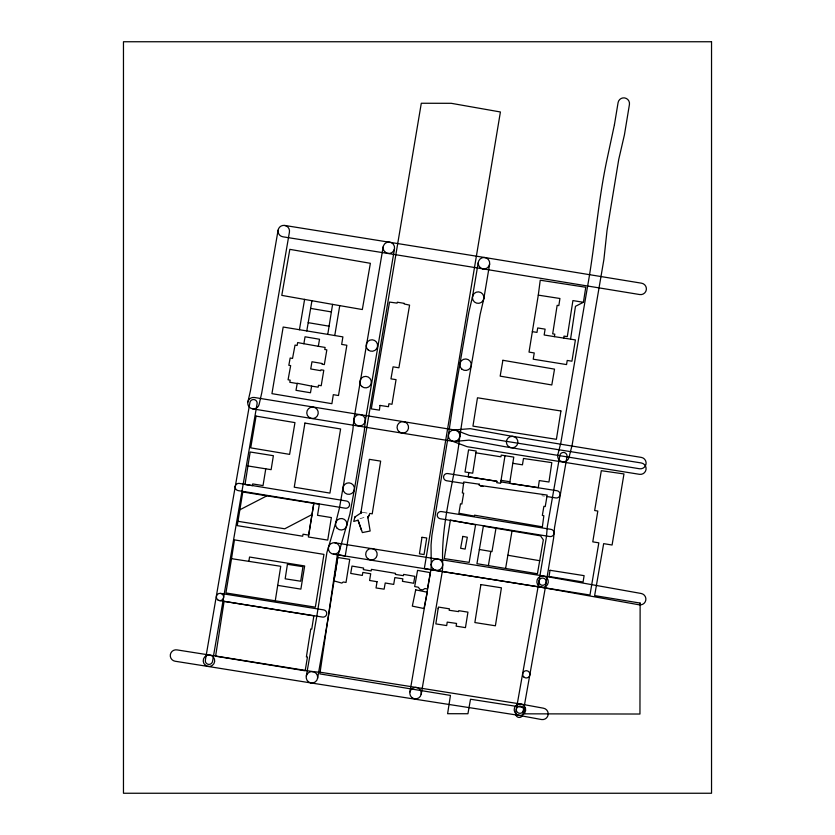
<?xml version="1.0" encoding="UTF-8"?>
<svg xmlns="http://www.w3.org/2000/svg" width="835" height="835" viewBox="0 0 835 835"><rect width="100%" height="100%" fill="white"/><g stroke="black" fill="none" stroke-linecap="round" stroke-linejoin="round"><path stroke-width="0.63" stroke-dasharray="4.17 3.13" d="M359.927 518.65L366.669 516.802M362.901 512.45L368.642 513.285M541.863 495.729L544.42 496.136"/><path stroke-width="1.25" d="M431.225 564.418L431.027 569.084L409.943 691.954M442.717 564.898L442.435 570.639L421.195 694.323M353.831 419.713L352.892 429.681L343.039 487.64M365.281 420.798L364.258 431.403L354.374 489.571A5.751 5.751 0 0 1 345.032 493.036A5.751 5.751 0 0 1 346.702 483.214A5.751 5.751 0 0 1 354.374 489.571M475.908 452.82L476.19 451.046L468.571 449.835L465.011 471.973L472.704 473.195L475.908 452.82L500.948 456.808L501.219 455.106L513.775 457.11L509.653 483.361L538.293 487.609L539.306 480.584L548.96 482.004L551.82 462.632L523.472 458.488L522.459 464.824L512.784 463.31M353.852 419.556L383.223 246.555M365.26 420.955A5.751 5.751 0 0 0 357.317 414.964A5.751 5.751 0 0 0 356.096 424.848A5.751 5.751 0 0 0 365.26 420.955L394.464 248.997M538.293 295.131L540.235 280.216L585.763 287.261L583.414 302.301L575.472 306.309L570.566 339.146L575.398 339.928L571.933 361.2L567.226 360.449L566.547 364.582L533.221 359.196L534.243 352.944L529.025 352.099L538.293 295.131L559.93 298.492L558.834 305.6L557.143 305.349L552.697 333.843L554.805 334.157L554.419 336.641L570.566 339.146M478.267 262.42L472.516 296.613M489.654 264.006L483.841 298.596A5.751 5.751 0 0 1 474.489 302.019A5.751 5.751 0 0 1 476.211 292.208A5.751 5.751 0 0 1 483.841 298.596M360.981 512.168L369.362 459.333L380.656 461.129L372.222 513.849L369.79 513.452L367.922 517.846L370.155 531.018L362.359 532.573L358.038 520.184L353.727 521.457L354.917 516.99L361.816 512.398L360.981 512.168L361.816 512.398L360.595 513.494M614.414 124.801L607.41 157.502C598.1 200.108 595.261 243.59 587.569 286.405L560.859 442.738L557.843 454.678A5.751 5.751 0 0 0 562.018 461.661A5.751 5.751 0 0 0 568.99 457.496L572.163 444.888L603.914 259.393L607.045 230.314L618.735 159.464L624.444 134.738L629.423 104.563A5.751 5.751 0 0 0 624.716 97.935A5.751 5.751 0 0 0 618.077 102.642L614.424 124.78M231.525 558.667L234.447 539.89L323.949 554.388L315.348 607.17L225.92 592.954L231.525 558.667L280.737 566.297L275.279 600.73M563.698 338.081L564.001 336.119L567.299 336.63L572.914 300.579L583.414 302.301M247.932 465.961L245.031 484.498L252.421 485.688L252.702 483.935L263.025 485.594L265.77 468.821L271.124 469.667L273.379 455.701L250.187 451.996L247.932 465.961L265.77 468.821M448.437 434.826L431.914 535.371L431.048 545.067L431.225 564.794M459.793 436.611A5.751 5.751 0 0 1 450.503 440.181A5.751 5.751 0 0 1 452.048 430.349A5.751 5.751 0 0 1 459.793 436.611C455.002 479.28 440.755 521.27 442.717 564.523M516.333 709.155L515.686 713.257A3.643 3.643 0 0 0 518.723 717.422A3.643 3.643 0 0 0 522.887 714.395L523.524 710.282M327.769 334.376L283.18 327.038L271.939 393.65L331.902 403.691L333.311 394.673L338.499 395.529L346.849 345.252L341.672 344.406L342.893 336.891L327.769 334.376L332.591 304.378L281.792 295.381L289.829 249.352L370.375 263.307L362.327 309.545L332.591 304.378M312.029 514.548L313.814 503.359L242.797 491.992L237.244 525.633L302.698 536.216L303.032 534.202L308.679 535.11L312.029 514.548L284.745 528.795L237.985 521.311M468.832 472.589L468.164 476.733L496.919 481.315L496.71 482.661L500.572 483.277L504.998 455.712M248.851 561.339L249.55 557.028L304.66 565.963L300.882 589.124L277.742 585.377M334.762 335.545L339.741 305.662M448.447 434.774L453.624 400.174L468.832 312.311L472.61 296.195M459.793 436.653L464.959 402.084L480.156 314.357L483.757 299.024M488.381 565.598L537.427 573.76L543.324 539.859L540.527 535.83L483.361 526.133L476.942 563.688L488.381 565.598L490.782 551.424M299.421 329.762L304.618 299.337M318.323 346.295L303.867 343.728L305.046 336.787L319.534 339.25L318.323 346.295L325.128 347.443L324.773 349.5L326.84 349.855L324.335 364.582L321.997 364.196L322.122 363.496L311.966 361.764L310.724 368.966L320.765 370.688L320.922 369.801L323.782 370.27L321.214 385.718L318.469 385.269L318.145 387.179L311.622 386.114L310.474 392.763L295.997 390.321L297.27 383.265L311.622 386.114M306.779 330.963L311.956 300.642M505.624 568.364L512.001 530.987M495.98 528.273L491.972 551.622L479.353 549.482M278.107 230.136L250.448 390.749L247.901 401.885M343.039 487.619L339.49 507.837L335.712 522.752M354.374 489.592L349.875 514.089L339.501 550.422A5.751 5.751 0 0 1 329.7 552.144A5.751 5.751 0 0 1 333.102 542.792A5.751 5.751 0 0 1 339.501 550.422M306.288 676.162L316.726 616.741L326.923 552.415L328.604 546.758M317.561 678.406L328.071 618.652L338.217 554.617L339.594 550.15M516.364 708.988L538.105 586.671L546.414 536.957L547.322 526.572L559.888 455.2A3.643 3.643 0 0 1 564.314 452.56A3.643 3.643 0 0 1 566.955 456.975L554.523 527.636L553.626 538.022L545.286 587.84L523.493 710.449A3.643 3.643 0 0 1 517.512 712.443A3.643 3.643 0 0 1 518.775 706.264A3.643 3.643 0 0 1 523.493 710.449M335.722 522.72L328.698 546.487M368.924 515.539L367.922 517.846L367.797 516.489M354.75 517.262L355.439 516.614M239.864 509.788L266.814 495.875M453.697 429.983L470.324 428.679L506.981 435.39L641.29 457.403A5.751 5.751 0 0 1 646.039 463.999A5.751 5.751 0 0 1 639.433 468.748L505.091 446.725L469.082 440.139L454.543 441.444M312.478 671.559L321.924 672.488L520.685 704.02M311.371 682.999L519.172 715.418M312.572 671.57L209.94 655.11M311.288 682.999L207.978 666.434M543.303 575.983L334.887 542.76M541.852 587.391L333.311 554.148M209.721 655.068L176.978 649.891A5.751 5.751 0 0 0 170.35 654.609A5.751 5.751 0 0 0 175.079 661.226L208.197 666.476M387.983 253.464L282.908 236.806A5.751 5.751 0 0 1 278.097 230.22A5.751 5.751 0 0 1 284.714 225.45L484.853 257.535M483.079 268.891L387.931 253.454M455.012 430.035L254.424 397.491A5.751 5.751 0 0 0 247.849 402.126A5.751 5.751 0 0 0 252.337 408.795A5.751 5.751 0 0 0 259.111 404.453L261.752 392.857L289.432 232.099A5.751 5.751 0 0 0 284.714 225.45M311.612 418.481L453.217 441.391M496.94 481.273L447.758 473.56A3.643 3.643 0 0 0 443.604 476.608A3.643 3.643 0 0 0 446.662 480.762L463.832 483.423M500.781 481.878L557.008 490.74A3.643 3.643 0 0 1 560.034 494.904A3.643 3.643 0 0 1 555.87 497.942L546.601 496.481M480.459 486.053L483.016 486.45M501.042 480.344L509.83 481.743M220.586 593.393L323.677 609.884A3.643 3.643 0 0 1 326.694 614.059A3.643 3.643 0 0 1 322.529 617.075L219.438 600.584M554.419 336.641L544.159 334.981L545.109 329.147L537.698 327.957L536.978 332.393L532.354 331.652M543.491 576.014L641.113 593.476A5.751 5.751 0 0 1 645.81 600.125A5.751 5.751 0 0 1 639.172 604.811L541.664 587.36M252.577 408.837L311.58 418.481M452.873 520.789L549.827 536.54A3.643 3.643 0 0 0 554.012 533.523A3.643 3.643 0 0 0 550.996 529.348L441.444 511.563A3.643 3.643 0 0 0 437.279 514.579A3.643 3.643 0 0 0 440.295 518.754L451.589 520.581M484.905 257.535L641.583 283.201A5.751 5.751 0 0 1 646.321 289.797A5.751 5.751 0 0 1 639.725 294.546L483.027 268.88M308.198 322.665L329.073 326.182M310.62 308.407L331.391 311.914M297.229 383.536L289.797 382.273L290.183 380.155L288.075 379.768L290.663 365.615L288.827 365.292L290.173 358.006L292.532 358.434L295.037 345.105L297.114 345.492L297.667 342.569L303.867 343.728M507.857 555.254L539.754 560.723M521.061 704.082L543.481 708.205A5.751 5.751 0 0 1 548.115 714.885A5.751 5.751 0 0 1 541.435 719.519L518.796 715.355M456.317 430.401L469.343 435.411L641.28 462.966A5.751 5.751 0 0 1 646.029 469.562A5.751 5.751 0 0 1 639.433 474.311L467.141 446.704L451.923 441.026M358.038 520.184L361.576 530.476M640.132 603.079L639.954 714.029L523.629 713.831L524.724 707.652L470.512 699.239L467.934 713.737L447.602 713.706L450.451 695.419L319.857 673.897L337.403 554.544L345.22 556.027L421.299 103.258L451.244 103.31L500.405 111.974L424.316 568.635L589.969 595.021L598.831 542.834L592.777 541.852L597.818 511.051L594.656 510.529L601.315 470.689L623.975 473.936L612.086 545.015L603.663 543.648L594.635 595.595L640.132 603.079M479.29 484.206L479.207 485.344L547.186 495.071L545.234 506.563L543.877 506.334L542.343 515.466L543.846 515.727L542.374 526.833L474.499 515.174L474.416 516.134L458.906 513.254L460.492 503.797L461.849 504.037L463.686 493.182L462.329 492.953L463.749 481.993L479.29 484.206M379.998 405.424L379.414 410.152L371.293 408.868L389.527 302.082L397.095 303.126L397.272 302.197L404.297 303.355L404.192 303.971L409.588 305.13L398.9 367.797L393.076 366.836L390.957 378.86L396.051 379.633L391.991 404.265L388.901 403.764L388.473 406.708L379.998 405.424M438.124 608.652L435.839 623.902L446.694 625.572L447.226 622.106L456.568 623.442L456.129 626.135L465.45 627.638L467.955 612.149L458.759 610.677L458.613 611.617L449.167 610.26L449.397 608.83L438.396 607.066L438.124 608.652M445.629 550.161L444.293 558.605L469.166 562.383L475.574 524.818L450.378 520.059L445.629 550.161M227.464 531.269L205.368 660.151A3.643 3.643 0 0 0 208.332 664.357A3.643 3.643 0 0 0 212.549 661.393L257.065 403.91A3.643 3.643 0 0 0 254.247 399.6A3.643 3.643 0 0 0 249.936 402.418L227.464 531.269M421.978 537.312L419.441 553.824L424.055 554.555L426.727 537.97L421.978 537.312M224.083 601.367L215.597 656.195L305.172 670.797L307.468 656.957L306.382 656.947L310.766 628.943L311.747 629.141L313.856 615.875L224.083 601.367M287.428 564.303L285.163 578.812L300.694 581.223L302.959 566.694L287.428 564.303M480.887 584.584L474.864 622.555L495.395 625.791L501.417 587.809L480.887 584.584M560.922 410.987L556.402 439.325L472.954 426.121L477.474 397.784L560.922 410.987M313.814 503.359L308.365 536.989L327.727 540.099L331.37 517.575L317.53 515.32L319.335 504.288L313.814 503.359M337.747 557.456L333.927 580.899L341.859 583.091L343.227 582.005L346.014 582.454L349.75 559.387L337.747 557.456M377.044 581.703L376.032 587.955L384.121 589.166L385.227 582.997L393.702 584.406L394.84 577.601L402.856 578.832L402.418 581.317L413.649 583.268L414.849 576.338L403.629 574.397L403.399 575.67L395.362 574.428L395.539 573.353L371.439 569.366L371.178 570.942L363.329 569.616L363.611 568.061L351.994 566.067L350.71 573.426L362.306 575.419L362.849 572.424L370.709 573.76L369.592 580.471L377.044 581.703M550.035 570.284L549.023 576.484L583.07 582.005L584.114 575.649L550.035 570.284M304.921 423.074L294.244 487.191L329.94 493.099L340.607 428.971L304.921 423.074M256.074 416.112L250.719 447.863L289.609 454.376L294.964 422.614L256.074 416.112M502.889 360.292L500.165 376.136L551.799 384.966L554.523 369.133L502.889 360.292M235.22 486.377L235.209 486.408A3.643 3.643 0 0 0 238.205 490.615L345.325 508.212A3.643 3.643 0 0 0 349.51 505.206A3.643 3.643 0 0 0 346.504 501.021L239.394 483.423A3.643 3.643 0 0 0 235.209 486.429M430.349 572.633L427.436 588.967L424.942 588.529L422.74 589.886L420.089 589.479L418.241 587.203L414.671 586.567L417.563 570.378L430.349 572.633M462.82 536.404L460.628 548.271L465.137 549.096L467.318 537.239L462.82 536.404M415.705 589.844L412.323 606.126L423.982 608.527L427.374 592.245L415.705 589.844M711.535 41.75L123.465 41.75L123.465 793.25L711.535 793.25L711.535 41.75M540.276 584.51A3.643 3.643 0 0 0 546.173 582.266A3.643 3.643 0 0 0 541.278 578.279A3.643 3.643 0 0 0 540.276 584.51M523.952 677.122A3.643 3.643 0 0 0 529.881 674.962A3.643 3.643 0 0 0 525.048 670.912A3.643 3.643 0 0 0 523.952 677.122M385.259 252.264A5.751 5.751 0 0 0 394.527 248.642A5.751 5.751 0 0 0 386.751 242.421A5.751 5.751 0 0 0 385.259 252.264M480.355 267.691A5.751 5.751 0 0 0 489.644 264.1A5.751 5.751 0 0 0 481.889 257.848A5.751 5.751 0 0 0 480.355 267.691M217.695 599.791A3.643 3.643 0 0 0 223.603 597.589A3.643 3.643 0 0 0 218.739 593.57A3.643 3.643 0 0 0 217.695 599.791M399.161 431.799A5.751 5.751 0 0 0 408.482 428.292A5.751 5.751 0 0 0 400.79 421.967A5.751 5.751 0 0 0 399.161 431.799M308.512 681.903A5.751 5.751 0 0 0 317.644 677.926A5.751 5.751 0 0 0 309.628 672.008A5.751 5.751 0 0 0 308.512 681.903M411.905 697.58A5.751 5.751 0 0 0 421.237 694.094A5.751 5.751 0 0 0 413.555 687.748A5.751 5.751 0 0 0 411.905 697.58M367.807 558.709A5.751 5.751 0 0 0 377.107 555.15A5.751 5.751 0 0 0 369.373 548.877A5.751 5.751 0 0 0 367.807 558.709M337.194 528.315A5.751 5.751 0 0 0 346.817 525.747A5.751 5.751 0 0 0 339.782 518.692A5.751 5.751 0 0 0 337.194 528.315M361.899 386.553A5.751 5.751 0 0 0 371.241 383.108A5.751 5.751 0 0 0 363.58 376.731A5.751 5.751 0 0 0 361.899 386.553M368.183 349.948A5.751 5.751 0 0 0 377.535 346.515A5.751 5.751 0 0 0 369.884 340.137A5.751 5.751 0 0 0 368.183 349.948M461.87 369.133A5.751 5.751 0 0 0 471.222 365.709A5.751 5.751 0 0 0 463.582 359.321A5.751 5.751 0 0 0 461.87 369.133M516.427 714.28A5.751 5.751 0 0 0 525.633 710.47A5.751 5.751 0 0 0 517.731 704.406A5.751 5.751 0 0 0 516.427 714.28M539.097 586.264A5.751 5.751 0 0 0 548.282 582.413A5.751 5.751 0 0 0 540.349 576.39A5.751 5.751 0 0 0 539.097 586.264M433.355 569.126A5.751 5.751 0 0 0 442.654 565.556A5.751 5.751 0 0 0 434.91 559.293A5.751 5.751 0 0 0 433.355 569.126M508.494 446.516A5.751 5.751 0 0 0 517.815 443.02A5.751 5.751 0 0 0 510.122 436.684A5.751 5.751 0 0 0 508.494 446.516M308.867 417.249A5.751 5.751 0 0 0 318.177 413.732A5.751 5.751 0 0 0 310.474 407.428A5.751 5.751 0 0 0 308.867 417.249M205.452 665.328A5.751 5.751 0 0 0 214.658 661.529A5.751 5.751 0 0 0 206.767 655.454A5.751 5.751 0 0 0 205.452 665.328"/></g></svg>
